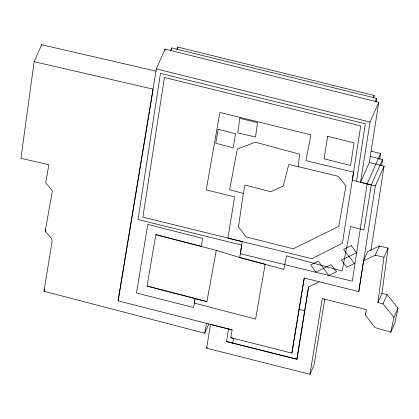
<?xml version="1.0" encoding="UTF-8"?>
<svg xmlns="http://www.w3.org/2000/svg" width="419" height="419" viewBox="0 0 419 419"><rect width="100%" height="100%" fill="white"/><g stroke="black" fill="none" stroke-linecap="round" stroke-linejoin="round"><path stroke-width="0.63" d="M298.255 166.443L299.648 154.182L255.307 142.214L237.264 149.033L229.675 189.707L243.308 193.452L238.474 226.92L246.199 236.918L293.279 248.797L338.782 226.401L345.942 185.811L338.154 176.299L288.791 164.4L283.26 185.999L270.826 191.703L245.089 185.057L243.308 193.452M309.966 374.272L322.269 298.532L366.562 309.699L365.242 314.899L374.963 327.585L390.775 332.162L393.98 317.303L382.997 303.796L377.87 302.612L383.966 257.245L388.036 248.064L379.347 246.058L367.583 251.636L363.514 260.817L358.795 291.634L304.246 277.97L291.875 353.123L230.759 337.651L232.105 329.889L210.469 324.458L206.635 348.231L309.966 374.272L314.035 365.09L324.777 298.977M377.87 302.612L381.939 293.431L388.036 248.064M156.219 71.193L41.649 44.728L34.138 61.682L20.95 158.314L48.876 164.698L45.671 182.731L52.385 190.881L45.184 231.236L51.673 238.594L52.071 241.595L43.958 291.252L204.734 333.231L208.877 323.882M41.471 46.022L41.649 44.728M379.708 159.309L380.593 153.511L371.328 151.228M171.444 49.871L171.743 47.928L376.613 98.371L376.016 102.246M177.682 48.389L177.881 47.096L374.167 95.464L373.774 98.025M356.517 181.286L365.342 123.799L160.472 73.362L138.008 219.546L241.732 245.084L239.705 257.517L283.867 269.375L286.46 255.852L342.124 270.993L350.687 226.527L363.922 230.015L371.281 184.926L382.552 159.492L370.249 156.46M360.544 182.275L369.312 162.499L384.097 166.133L375.335 185.916L360.544 182.275L370.029 122.06L378.792 102.283L165.107 49.102L156.339 68.878L118.1 300.852L232.105 329.889M369.312 162.499L378.792 102.283M358.795 291.634L375.335 185.916M370.888 250.583L384.097 166.133M228.523 328.952L226.511 341.548L296.93 359.24L308.562 286.947L319.178 281.887M308.562 286.947L296.93 359.24L226.511 341.548M232.786 343.098L233.556 338.39L230.759 337.651M381.5 165.934L382.552 159.492M118.1 300.852L153.139 89.158L34.138 61.682M164.787 51.034L165.107 49.102M291.875 353.123L304.246 277.97M147.085 286.088L155.805 234.645L201.309 246.377L202.644 238.359L147.797 224.411L136.484 292.986L193.594 307.509L195.107 298.475L147.085 286.088L206.886 301.607L216.293 250.358L155.805 234.645M204.734 333.231L206.467 323.342M381.939 293.431L387.067 294.609L398.05 308.122L394.845 322.981L390.775 332.162M45.184 231.236L45.964 229.486M43.958 291.252L44.739 289.498M170.433 50.888L171.743 47.928M176.828 49.479L177.881 47.096M206.635 348.231L207.143 347.079M373.114 97.847L374.167 95.464M375.304 101.325L376.613 98.371M380.593 153.511L367.133 183.883L352.306 281.228L240.386 253.731L242.229 241.595L142.879 217.126L164.421 77.473L360.707 125.841L352.311 180.233L371.281 184.926M363.514 260.817L375.277 255.244L379.347 246.058M365.242 314.899L366.007 313.176M382.997 303.796L387.067 294.609M393.98 317.303L398.05 308.122M375.277 255.244L383.966 257.245M156.339 68.878L370.029 122.06M299.009 309.369L304.77 310.804M206.886 301.607L195.107 298.475L194.327 303.094L255.585 319.084L265.164 264.269L239.705 257.517L216.293 250.358M239.783 118.388L237.777 132.865L255.522 137.065L257.544 122.558L239.783 118.388M353.547 172.157L342.402 243.182L311.898 258.696L227.884 238.086L234.645 196.935L206.232 189.886L219.891 112.444L310.945 134.855L305.886 160.634L353.547 172.157M327.679 136.269L324.091 158.817L350.562 165.421L354.123 142.874L327.679 136.269M218.131 129.262L215.748 143.267L233.174 147.766L235.562 133.761L218.131 129.262M351.227 245.634L343.606 249.289L348.917 256.449L356.538 252.793L351.227 245.634M323.615 268.406L315.973 272.067L310.652 264.887L318.309 261.247L323.615 268.406M336.467 271.852L328.826 275.513L323.531 268.328L331.183 264.688L336.467 271.852M354.327 263.546L346.707 267.202L341.412 260.01L349.069 256.376L354.327 263.546"/></g></svg>
